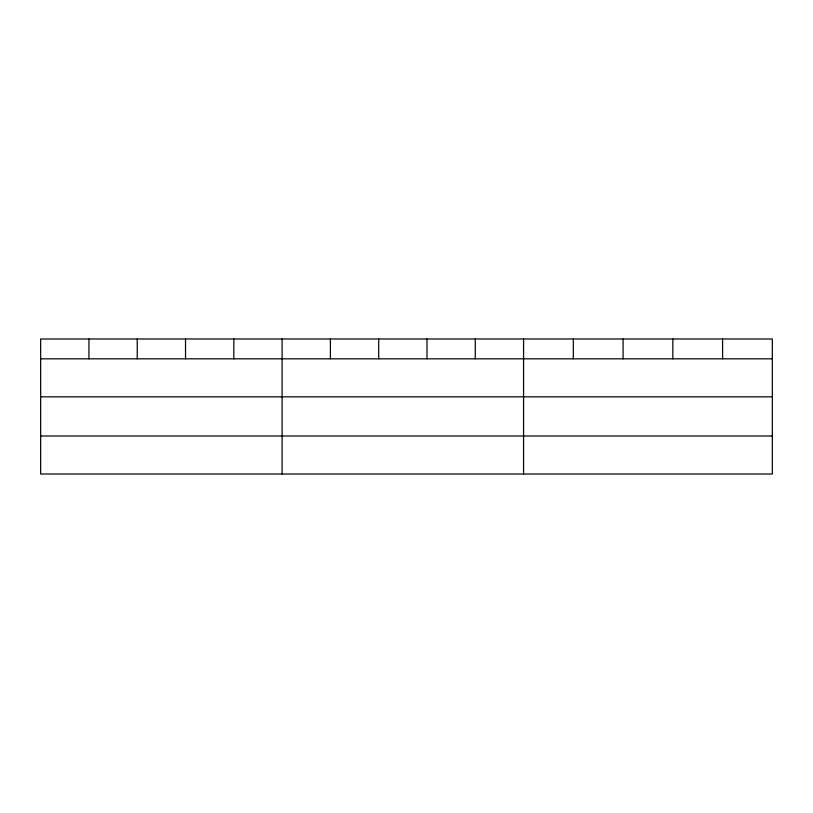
<?xml version="1.0" encoding="UTF-8"?>
<svg xmlns="http://www.w3.org/2000/svg" width="813" height="813" viewBox="0 0 813 813"><rect width="100%" height="100%" fill="white"/><g stroke="black" fill="none" stroke-linecap="round" stroke-linejoin="round"><path stroke-width="1.22" d="M772.35 396.835L772.35 338.991L40.65 338.991L40.65 474.009L772.35 474.009L772.35 396.835L40.65 396.835M40.65 358.828L772.35 358.828M40.65 436.002L772.35 436.002M722.594 338.991L722.594 358.828M672.839 338.991L672.839 358.828M623.083 338.991L623.083 358.828M573.328 338.991L573.328 358.828M523.572 338.991L523.572 474.009M475.28 338.991L475.28 358.828M426.988 338.991L426.988 358.828M378.695 338.991L378.695 358.828M330.403 338.991L330.403 358.828M282.111 338.991L282.111 474.009M233.819 338.991L233.819 358.828M185.527 338.991L185.527 358.828M137.234 338.991L137.234 358.828M88.942 338.991L88.942 358.828"/></g></svg>
